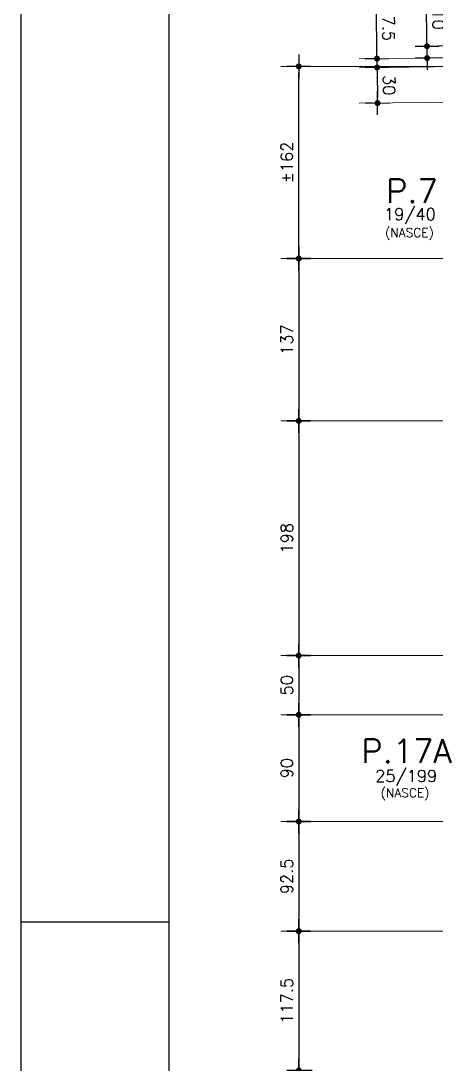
# Model space of a CAD drawing. Header units: inches. Extents: x 0 to 5940, y 0 to 4205.
# Drawn here: x 0 to 351, y 2880 to 3760 of the extents above; entities that cross this region are included whole.
import ezdxf

# ---------------------------------------------------------------- set-up
doc = ezdxf.new("R2010")
doc.units = ezdxf.units.IN
doc.header["$LTSCALE"] = 50
doc.header["$MEASUREMENT"] = 0
doc.layers.add('COTA', color=6, linetype='Continuous')
doc.layers.add('FOLHA', color=7, linetype='Continuous')
doc.layers.add('FO-Eixos', color=150, linetype='Continuous', lineweight=5)
doc.layers.add('FO-Textos dos pilares', color=3, linetype='Continuous', lineweight=20)
doc.styles.add('ROMANS', font='romans.shx')
doc.dimstyles.new('COTA_50', dxfattribs={"dimscale": 5, "dimtxt": 2, "dimasz": 1, "dimexe": 2, "dimexo": 1.5, "dimgap": 1, "dimtad": 1, "dimzin": 12, "dimdsep": 46, "dimtxsty": 'ROMANS', "dimblk1": 'COTA', "dimblk2": 'COTA', "dimsah": 1, "dimcen": -4, "dimdle": 1.5, "dimclrd": 6, "dimclre": 6, "dimclrt": 3, "dimadec": 0, "dimazin": 0, "dimtfac": 1, "dimtofl": 0, "dimtmove": 0, "dimatfit": 3, "dimldrblk": 'COTA', "dimfxl": 1, "dimtolj": 1, "dimtzin": 12, "dimarcsym": 0})

# ---------------------------------------------------------------- blocks, each defined once
blk = doc.blocks.new('COTA')
at = {"layer": 'COTA'}
for p, q in [((0, -2), (0, 2)), ((2, 0), (-2, 0))]:
    blk.add_line(p, q, dxfattribs=at)
at = {"layer": 'COTA', "const_width": 0.5}
blk.add_lwpolyline([(-0.25, 0, 1), (0.25, 0, 1)], format="xyb", close=True, dxfattribs=at)
blk = doc.blocks.new('*D168')
at = {"layer": 'COTA', "color": 6, "lineweight": -2, "transparency": 16777216}
for p, q in [((234.46, 3721.76), (224.57, 3721.76)), ((234.57, 3564.71), (234.57, 3716.76)), ((234.46, 3559.71), (224.57, 3559.71))]:
    blk.add_line(p, q, dxfattribs=at)
at = {"layer": 'Defpoints', "color": 0, "transparency": 16777216}
for p in [(234.57, 3721.76), (241.96, 3721.76), (241.96, 3559.71)]:
    blk.add_point(p, dxfattribs=at)
at = {"layer": 'COTA', "color": 6, "lineweight": -2, "transparency": 16777216, "xscale": 5, "yscale": 5, "zscale": 5}
for p, rotation in [((234.57, 3721.76), 90), ((234.57, 3559.71), 270)]:
    blk.add_blockref('COTA', p, dxfattribs=dict(at, rotation=rotation))
at = {"layer": 'COTA', "color": 3, "transparency": 16777216, "insert": (224.57, 3640.73), "char_height": 10, "attachment_point": 5, "rotation": 90, "style": 'ROMANS'}
blk.add_mtext('\\A1;%%P162', dxfattribs=at)
blk = doc.blocks.new('*D169')
at = {"layer": 'COTA', "color": 6, "lineweight": -2, "transparency": 16777216}
for p, q in [((241.16, 3559.71), (224.57, 3559.71)), ((234.57, 3554.71), (234.57, 3427.71)), ((241.16, 3422.71), (224.57, 3422.71))]:
    blk.add_line(p, q, dxfattribs=at)
at = {"layer": 'Defpoints', "color": 0, "transparency": 16777216}
for p in [(248.66, 3559.71), (234.57, 3422.71), (248.66, 3422.71)]:
    blk.add_point(p, dxfattribs=at)
at = {"layer": 'COTA', "color": 6, "lineweight": -2, "transparency": 16777216, "xscale": 5, "yscale": 5, "zscale": 5}
for p, rotation in [((234.57, 3559.71), 90), ((234.57, 3422.71), 270)]:
    blk.add_blockref('COTA', p, dxfattribs=dict(at, rotation=rotation))
at = {"layer": 'COTA', "color": 3, "transparency": 16777216, "insert": (224.57, 3491.21), "char_height": 10, "attachment_point": 5, "rotation": 90, "style": 'ROMANS'}
blk.add_mtext('\\A1;137', dxfattribs=at)
blk = doc.blocks.new('*D170')
at = {"layer": 'COTA', "color": 6, "lineweight": -2, "transparency": 16777216}
for p, q in [((241.68, 3422.71), (224.57, 3422.71)), ((234.57, 3417.71), (234.57, 3229.71)), ((241.68, 3224.71), (224.57, 3224.71))]:
    blk.add_line(p, q, dxfattribs=at)
at = {"layer": 'Defpoints', "color": 0, "transparency": 16777216}
for p in [(249.18, 3422.71), (234.57, 3224.71), (249.18, 3224.71)]:
    blk.add_point(p, dxfattribs=at)
at = {"layer": 'COTA', "color": 6, "lineweight": -2, "transparency": 16777216, "xscale": 5, "yscale": 5, "zscale": 5}
for p, rotation in [((234.57, 3422.71), 90), ((234.57, 3224.71), 270)]:
    blk.add_blockref('COTA', p, dxfattribs=dict(at, rotation=rotation))
at = {"layer": 'COTA', "color": 3, "transparency": 16777216, "insert": (224.57, 3323.71), "char_height": 10, "attachment_point": 5, "rotation": 90, "style": 'ROMANS'}
blk.add_mtext('\\A1;198', dxfattribs=at)
blk = doc.blocks.new('*D171')
at = {"layer": 'COTA', "color": 6, "lineweight": -2, "transparency": 16777216}
for p, q in [((296.59, 3720.78), (290.73, 3720.71)), ((300.79, 3715.83), (301.01, 3695.83)), ((296.93, 3690.78), (291.07, 3690.71))]:
    blk.add_line(p, q, dxfattribs=at)
at = {"layer": 'Defpoints', "color": 0, "transparency": 16777216}
for p in [(304.09, 3720.86), (301.07, 3690.83), (304.43, 3690.86)]:
    blk.add_point(p, dxfattribs=at)
at = {"layer": 'COTA', "color": 6, "lineweight": -2, "transparency": 16777216, "xscale": 5, "yscale": 5, "zscale": 5}
for p, rotation in [((300.73, 3720.82), 90.64771208237056), ((301.07, 3690.83), 270.6477120823705)]:
    blk.add_blockref('COTA', p, dxfattribs=dict(at, rotation=rotation))
at = {"layer": 'COTA', "color": 3, "transparency": 16777216, "insert": (310.9, 3705.94), "char_height": 10, "attachment_point": 5, "rotation": 270.64771, "style": 'ROMANS'}
blk.add_mtext('\\A1;30', dxfattribs=at)
blk = doc.blocks.new('*D172')
at = {"layer": 'COTA', "color": 6, "lineweight": -2, "transparency": 16777216}
for p, q in [((300.59, 3733.32), (300.18, 3769.27)), ((299.46, 3728.31), (290.65, 3728.21)), ((299.54, 3720.81), (290.73, 3720.71)), ((300.79, 3715.83), (300.84, 3710.83))]:
    blk.add_line(p, q, dxfattribs=at)
at = {"layer": 'Defpoints', "color": 0, "transparency": 16777216}
for p in [(300.65, 3728.32), (306.96, 3728.4), (307.04, 3720.9)]:
    blk.add_point(p, dxfattribs=at)
at = {"layer": 'COTA', "color": 6, "lineweight": -2, "transparency": 16777216, "xscale": 5, "yscale": 5, "zscale": 5}
for p, rotation in [((300.65, 3728.32), 270.6477120823691), ((300.73, 3720.82), 90.64771208236907)]:
    blk.add_blockref('COTA', p, dxfattribs=dict(at, rotation=rotation))
at = {"layer": 'COTA', "color": 3, "transparency": 16777216, "insert": (310.36, 3753.91), "char_height": 10, "attachment_point": 5, "rotation": 270.64771, "style": 'ROMANS'}
blk.add_mtext('\\A1;7.5', dxfattribs=at)
blk = doc.blocks.new('*D173')
at = {"layer": 'COTA', "color": 6, "lineweight": -2, "transparency": 16777216}
for p, q in [((342.77, 3743.8), (342.43, 3773.56)), ((377.9, 3739.2), (332.83, 3738.69)), ((378.02, 3729.2), (332.94, 3728.69)), ((342.99, 3723.8), (343.05, 3718.8))]:
    blk.add_line(p, q, dxfattribs=at)
at = {"layer": 'Defpoints', "color": 0, "transparency": 16777216}
for p in [(342.82, 3738.8), (385.4, 3739.28), (385.52, 3729.28)]:
    blk.add_point(p, dxfattribs=at)
at = {"layer": 'COTA', "color": 6, "lineweight": -2, "transparency": 16777216, "xscale": 5, "yscale": 5, "zscale": 5}
for p, rotation in [((342.82, 3738.8), 270.6477120823755), ((342.94, 3728.8), 90.6477120823755)]:
    blk.add_blockref('COTA', p, dxfattribs=dict(at, rotation=rotation))
at = {"layer": 'COTA', "color": 3, "transparency": 16777216, "insert": (352.57, 3761.29), "char_height": 10, "attachment_point": 5, "rotation": 270.64771, "style": 'ROMANS'}
blk.add_mtext('\\A1;10', dxfattribs=at)
blk = doc.blocks.new('*D174')
at = {"layer": 'COTA', "color": 6, "lineweight": -2, "transparency": 16777216}
for p, q in [((238.59, 3224.71), (224.57, 3224.71)), ((234.57, 3219.71), (234.57, 3179.71)), ((238.59, 3174.71), (224.57, 3174.71))]:
    blk.add_line(p, q, dxfattribs=at)
at = {"layer": 'Defpoints', "color": 0, "transparency": 16777216}
for p in [(246.09, 3224.71), (234.57, 3174.71), (246.09, 3174.71)]:
    blk.add_point(p, dxfattribs=at)
at = {"layer": 'COTA', "color": 6, "lineweight": -2, "transparency": 16777216, "xscale": 5, "yscale": 5, "zscale": 5}
for p, rotation in [((234.57, 3224.71), 90), ((234.57, 3174.71), 270)]:
    blk.add_blockref('COTA', p, dxfattribs=dict(at, rotation=rotation))
at = {"layer": 'COTA', "color": 3, "transparency": 16777216, "insert": (224.57, 3199.71), "char_height": 10, "attachment_point": 5, "rotation": 90, "style": 'ROMANS'}
blk.add_mtext('\\A1;50', dxfattribs=at)
blk = doc.blocks.new('*D175')
at = {"layer": 'COTA', "color": 6, "lineweight": -2, "transparency": 16777216}
for p, q in [((238.59, 2992.21), (224.57, 2992.21)), ((234.57, 2987.21), (234.57, 2879.71)), ((238.59, 2874.71), (224.57, 2874.71))]:
    blk.add_line(p, q, dxfattribs=at)
at = {"layer": 'Defpoints', "color": 0, "transparency": 16777216}
for p in [(246.09, 2992.21), (234.57, 2874.71), (246.09, 2874.71)]:
    blk.add_point(p, dxfattribs=at)
at = {"layer": 'COTA', "color": 6, "lineweight": -2, "transparency": 16777216, "xscale": 5, "yscale": 5, "zscale": 5}
for p, rotation in [((234.57, 2992.21), 90), ((234.57, 2874.71), 270)]:
    blk.add_blockref('COTA', p, dxfattribs=dict(at, rotation=rotation))
at = {"layer": 'COTA', "color": 3, "transparency": 16777216, "insert": (224.57, 2933.46), "char_height": 10, "attachment_point": 5, "rotation": 90, "style": 'ROMANS'}
blk.add_mtext('\\A1;117.5', dxfattribs=at)
blk = doc.blocks.new('*D255')
at = {"layer": 'COTA', "color": 6, "lineweight": -2, "transparency": 16777216}
for p, q in [((383.07, 3746.76), (383.07, 3811.12)), ((400.57, 3802.25), (400.57, 3811.12)), ((378.07, 3801.12), (334.02, 3801.12)), ((405.57, 3801.12), (410.57, 3801.12))]:
    blk.add_line(p, q, dxfattribs=at)
at = {"layer": 'Defpoints', "color": 0, "transparency": 16777216}
for p in [(383.07, 3801.12), (400.57, 3794.75), (383.07, 3739.26)]:
    blk.add_point(p, dxfattribs=at)
at = {"layer": 'COTA', "color": 6, "lineweight": -2, "transparency": 16777216, "xscale": 5, "yscale": 5, "zscale": 5}
blk.add_blockref('COTA', (383.07, 3801.12), dxfattribs=at)
at = {"layer": 'COTA', "color": 6, "lineweight": -2, "transparency": 16777216, "xscale": 5, "yscale": 5, "zscale": 5, "rotation": 180}
blk.add_blockref('COTA', (400.57, 3801.12), dxfattribs=at)
at = {"layer": 'COTA', "color": 3, "transparency": 16777216, "insert": (353.55, 3811.12), "char_height": 10, "attachment_point": 5, "style": 'ROMANS'}
blk.add_mtext('\\A1;17.5', dxfattribs=at)
blk = doc.blocks.new('*D266')
at = {"layer": 'COTA', "color": 6, "lineweight": -2, "transparency": 16777216}
for p, q in [((233.98, 3174.71), (224.57, 3174.71)), ((234.57, 3169.71), (234.57, 3089.71)), ((233.98, 3084.71), (224.57, 3084.71))]:
    blk.add_line(p, q, dxfattribs=at)
at = {"layer": 'Defpoints', "color": 0, "transparency": 16777216}
for p in [(241.48, 3174.71), (234.57, 3084.71), (241.48, 3084.71)]:
    blk.add_point(p, dxfattribs=at)
at = {"layer": 'COTA', "color": 6, "lineweight": -2, "transparency": 16777216, "xscale": 5, "yscale": 5, "zscale": 5}
for p, rotation in [((234.57, 3174.71), 90), ((234.57, 3084.71), 270)]:
    blk.add_blockref('COTA', p, dxfattribs=dict(at, rotation=rotation))
at = {"layer": 'COTA', "color": 3, "transparency": 16777216, "insert": (224.57, 3129.71), "char_height": 10, "attachment_point": 5, "rotation": 90, "style": 'ROMANS'}
blk.add_mtext('\\A1;90', dxfattribs=at)
blk = doc.blocks.new('*D267')
at = {"layer": 'COTA', "color": 6, "lineweight": -2, "transparency": 16777216}
for p, q in [((240.26, 3084.71), (224.57, 3084.71)), ((234.57, 3079.71), (234.57, 2997.21)), ((240.26, 2992.21), (224.57, 2992.21))]:
    blk.add_line(p, q, dxfattribs=at)
at = {"layer": 'Defpoints', "color": 0, "transparency": 16777216}
for p in [(247.76, 3084.71), (234.57, 2992.21), (247.76, 2992.21)]:
    blk.add_point(p, dxfattribs=at)
at = {"layer": 'COTA', "color": 6, "lineweight": -2, "transparency": 16777216, "xscale": 5, "yscale": 5, "zscale": 5}
for p, rotation in [((234.57, 3084.71), 90), ((234.57, 2992.21), 270)]:
    blk.add_blockref('COTA', p, dxfattribs=dict(at, rotation=rotation))
at = {"layer": 'COTA', "color": 3, "transparency": 16777216, "insert": (224.57, 3038.46), "char_height": 10, "attachment_point": 5, "rotation": 90, "style": 'ROMANS'}
blk.add_mtext('\\A1;92.5', dxfattribs=at)
blk = doc.blocks.new('*D357')
at = {"layer": 'COTA', "color": 6, "lineweight": -2, "transparency": 16777216}
for p, q in [((245.88, 2874.71), (224.57, 2874.71)), ((234.57, 2714.71), (234.57, 2869.71)), ((245.88, 2709.71), (224.57, 2709.71))]:
    blk.add_line(p, q, dxfattribs=at)
at = {"layer": 'Defpoints', "color": 0, "transparency": 16777216}
for p in [(234.57, 2874.71), (253.38, 2874.71), (253.38, 2709.71)]:
    blk.add_point(p, dxfattribs=at)
at = {"layer": 'COTA', "color": 6, "lineweight": -2, "transparency": 16777216, "xscale": 5, "yscale": 5, "zscale": 5}
for p, rotation in [((234.57, 2874.71), 90), ((234.57, 2709.71), 270)]:
    blk.add_blockref('COTA', p, dxfattribs=dict(at, rotation=rotation))
at = {"layer": 'COTA', "color": 3, "transparency": 16777216, "insert": (224.57, 2792.21), "char_height": 10, "attachment_point": 5, "rotation": 90, "style": 'ROMANS'}
blk.add_mtext('\\A1;165', dxfattribs=at)

msp = doc.modelspace()

# ---------------------------------------------------------------- linework, layer by layer
at = {"layer": 'FO-Eixos'}
for p, q in [((3473.627, 3756.695), (285.704, 3720.655)), ((437.952, 3729.877), (285.704, 3728.156)), ((383.018, 3721.755), (219.571, 3721.755)), ((1638.204, 3705.943), (285.704, 3690.653)), ((219.571, 3559.707), (411.312, 3559.707)), ((219.571, 3422.707), (1086.742, 3422.707)), ((219.571, 3224.707), (3166.676, 3224.707)), ((219.571, 3174.707), (591.324, 3174.707)), ((416.56, 3084.707), (219.571, 3084.707)), ((219.571, 2992.207), (596.594, 2992.207))]:
    msp.add_line(p, q, dxfattribs=at)
at = {"layer": 'FOLHA', "color": 1}
msp.add_line((125, 4155), (125, 50), dxfattribs=at)
at = {"layer": 'FOLHA'}
msp.add_line((0, 3000), (125, 3000), dxfattribs=at)
msp.add_lwpolyline([(0, 4205), (0, 0), (5940, 0), (5940, 4205)], close=True, dxfattribs=at)

# ---------------------------------------------------------------- texts
at = {"layer": 'FO-Textos dos pilares', "color": 1, "style": 'ROMANS'}
for s, p in [('P.7', (308.295, 3606.74)), ('P.17A', (287.451, 3134.165))]:
    msp.add_text(s, height=20, dxfattribs=at).set_placement(p)
at = {"layer": 'FO-Textos dos pilares', "color": 3, "style": 'ROMANS'}
for s, p in [('19/40', (306.535, 3592.048)), ('25/199', (299.144, 3118.118))]:
    msp.add_text(s, height=10, dxfattribs=at).set_placement(p)
at = {"layer": 'FO-Textos dos pilares', "color": 4, "style": 'ROMANS'}
for p in [(307.496, 3577.837), (303.776, 3105.192)]:
    msp.add_text('(NASCE)', height=7.5, dxfattribs=at).set_placement(p)

# ---------------------------------------------------------------- dimensions: what is measured, and where the dimension line sits
at = {"layer": 'COTA'}
dim = msp.add_linear_dim(base=(383.071, 3801.117), p1=(400.571, 3794.75), p2=(383.071, 3739.257), dimstyle='COTA_50', dxfattribs=at)
dim.commit()
dim.dimension.update_dxf_attribs({"geometry": '*D255', "text_midpoint": (353.547, 3811.117)})
for p1, p2, distance, picture, middle in [((307.043, 3720.896), (306.959, 3728.396), 6.312, '*D172', (310.358, 3753.912)), ((385.517, 3729.284), (385.404, 3739.283), 42.582, '*D173', (352.571, 3761.295)), ((304.087, 3720.863), (304.426, 3690.865), -3.356, '*D171', (310.901, 3705.939))]:
    dim = msp.add_aligned_dim(p1=p1, p2=p2, distance=distance, dimstyle='COTA_50', dxfattribs=at)
    dim.commit()
    dim.dimension.update_dxf_attribs({"geometry": picture, "text_midpoint": middle})
dim = msp.add_linear_dim(base=(234.571, 3721.755), p1=(241.96, 3559.707), p2=(241.96, 3721.755), angle=90, text='%%P162', dimstyle='COTA_50', dxfattribs=at)
dim.commit()
dim.dimension.update_dxf_attribs({"geometry": '*D168', "text_midpoint": (224.571, 3640.731)})
for base, p1, p2, picture, middle in [((234.571, 3422.707), (248.656, 3559.707), (248.656, 3422.707), '*D169', (224.571, 3491.207)), ((234.571, 3224.707), (249.177, 3422.707), (249.177, 3224.707), '*D170', (224.571, 3323.707)), ((234.571, 3174.707), (246.094, 3224.707), (246.094, 3174.707), '*D174', (224.571, 3199.707)), ((234.571, 3084.707), (241.48, 3174.707), (241.48, 3084.707), '*D266', (224.571, 3129.707)), ((234.571, 2992.207), (247.755, 3084.707), (247.755, 2992.207), '*D267', (224.571, 3038.457)), ((234.571, 2874.707), (246.094, 2992.207), (246.094, 2874.707), '*D175', (224.571, 2933.457)), ((234.571, 2874.707), (253.377, 2709.707), (253.377, 2874.707), '*D357', (224.571, 2792.207))]:
    dim = msp.add_linear_dim(base=base, p1=p1, p2=p2, angle=90, dimstyle='COTA_50', dxfattribs=at)
    dim.commit()
    dim.dimension.update_dxf_attribs({"geometry": picture, "text_midpoint": middle})

doc.saveas('drawing.dxf')
